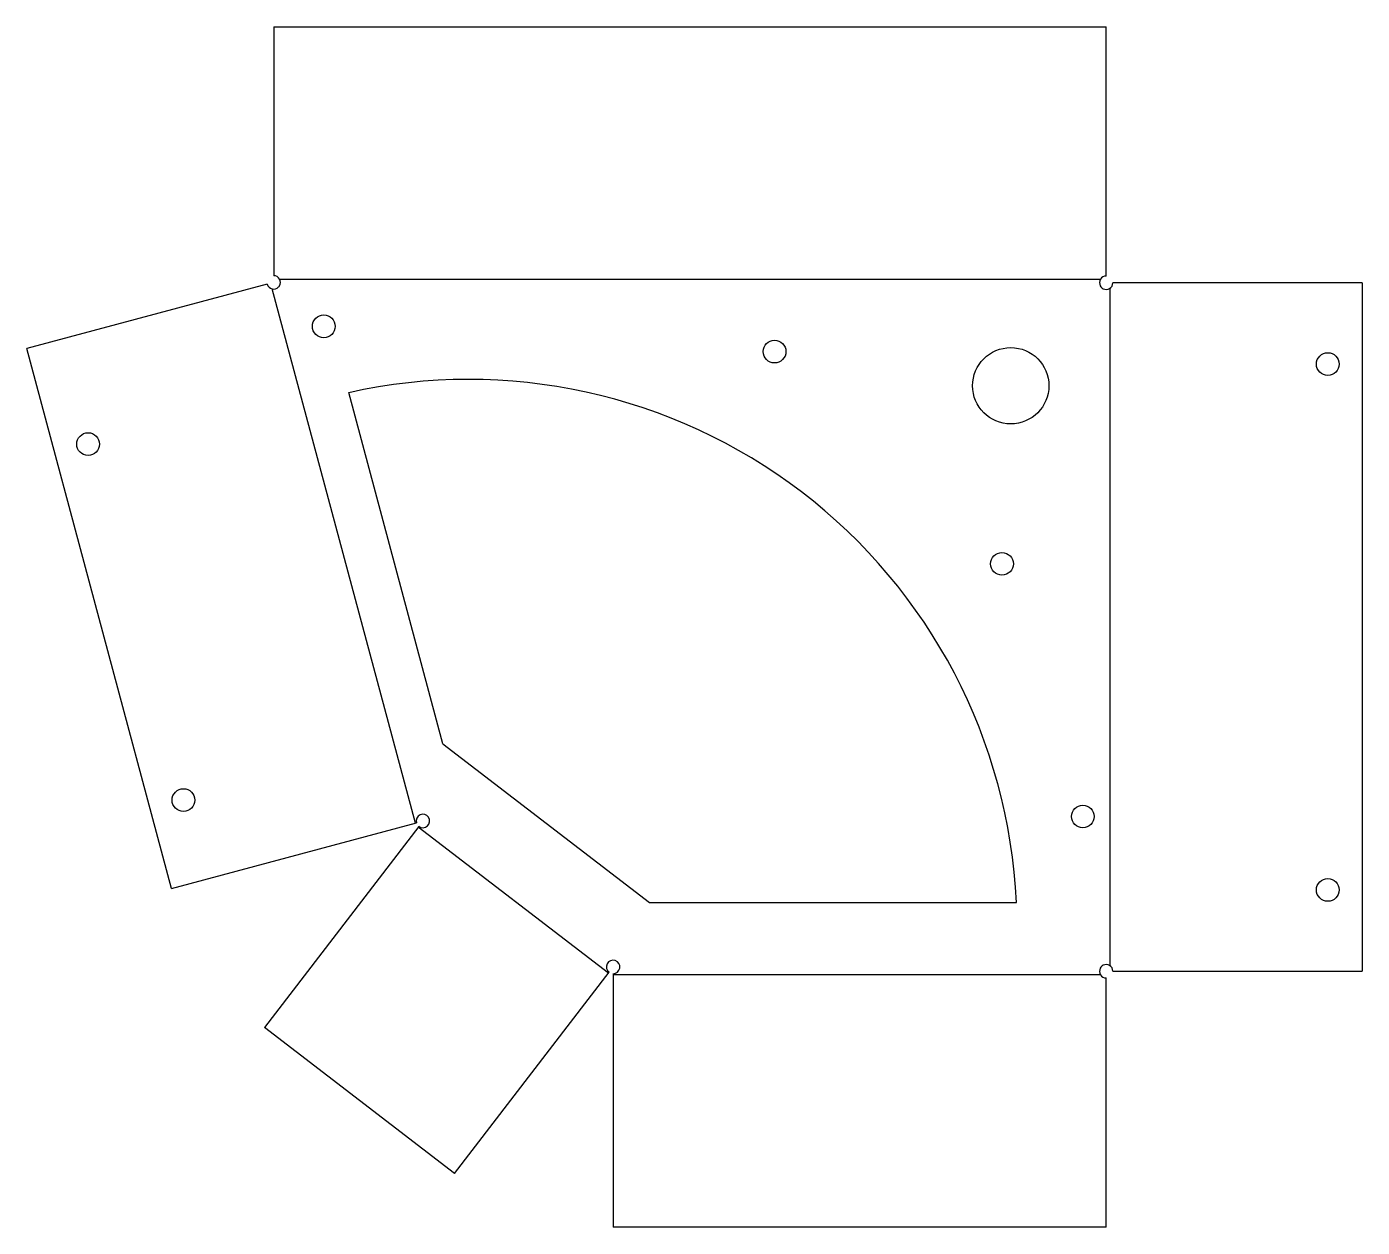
# Model space of a CAD drawing. Extents: x -87 to 177, y -49 to 188.
import ezdxf

# ---------------------------------------------------------------- set-up
doc = ezdxf.new("R2010")
doc.units = 0
doc.layers.get('0').update_dxf_attribs({"linetype": 'CONTINUOUS'})
doc.layers.get('DEFPOINTS').update_dxf_attribs({"linetype": 'CONTINUOUS'})

msp = doc.modelspace()

# ---------------------------------------------------------------- linework, layer by layer
at = {"color": 8, "linetype": 'CONTINUOUS'}
for p, q in [((-36.93, 138.32), (125.49, 138.32)), ((-10.08, 30.71), (-38.4, 136.4)), ((127.32, 136.49), (127.32, 2.51)), ((28.11, 1), (-9.53, 29.89)), ((125.49, 0.68), (29.05, 0.68))]:
    msp.add_line(p, q, dxfattribs=at)
at = {"layer": 'DEFPOINTS', "color": 3, "linetype": 'CONTINUOUS'}
for p, q in [((-38.11, 188.3), (-38.11, 139.03)), ((-38.11, 188.3), (126.62, 188.3)), ((126.62, 138.95), (126.62, 188.3)), ((177.3, 137.62), (127.95, 137.62)), ((177.3, 137.62), (177.3, 1.38)), ((-39.4, 137.36), (-86.99, 124.6)), ((-58.36, 17.77), (-86.99, 124.6)), ((-4.63, 46.37), (-23.26, 115.88)), ((-4.63, 46.37), (36.25, 15)), ((-58.36, 17.77), (-9.88, 30.77)), ((-9.4, 30.05), (-39.96, -9.77)), ((36.25, 15), (108.85, 15)), ((-2.32, -38.65), (28.24, 1.17)), ((29.05, 0.9), (29.05, -49.3)), ((126.62, -49.3), (126.62, 0.05)), ((127.95, 1.38), (177.3, 1.38)), ((-2.32, -38.65), (-39.96, -9.77)), ((126.62, -49.3), (29.05, -49.3))]:
    msp.add_line(p, q, dxfattribs=at)
for centre, radius in [((-28.2, 129), 2.25), ((61, 124), 2.25), ((107.74, 117.25), 7.55), ((170.47, 121.54), 2.25), ((-74.85, 105.69), 2.25), ((106, 82), 2.25), ((-55.97, 35.25), 2.25), ((122, 32), 2.25), ((170.47, 17.46), 2.25)]:
    msp.add_circle(centre, radius, dxfattribs=at)
for centre, radius, start, end in [((-38.12, 137.7), 1.33, 328.4388, 89.8163), ((126.63, 137.62), 1.33, 90.2406, 207.686), ((126.62, 137.63), 1.33, 242.3107, 359.7626), ((-38.11, 137.71), 1.33, 195.2413, 316.5036), ((-38.11, 137.7), 1.33, 316.7449, 328.2551), ((126.62, 137.62), 1.33, 207.9266, 242.0734), ((0.47, 10), 108.5, 2.6413, 102.6288), ((-8.6, 31.11), 1.33, 114.6498, 195.1119), ((-8.59, 31.11), 1.33, 312.7383, 114.7617), ((-8.59, 31.11), 1.33, 232.4167, 312.8215), ((29.05, 2.22), 1.33, 152.1498, 232.6119), ((29.05, 2.23), 1.33, 350.2383, 152.2617), ((126.62, 1.37), 1.33, 0.2406, 117.686), ((29.05, 2.22), 1.33, 269.9167, 350.3215), ((126.63, 1.38), 1.33, 152.3107, 269.7626), ((126.62, 1.38), 1.33, 117.9266, 152.0734)]:
    msp.add_arc(centre, radius, start, end, dxfattribs=at)

doc.saveas('drawing.dxf')
